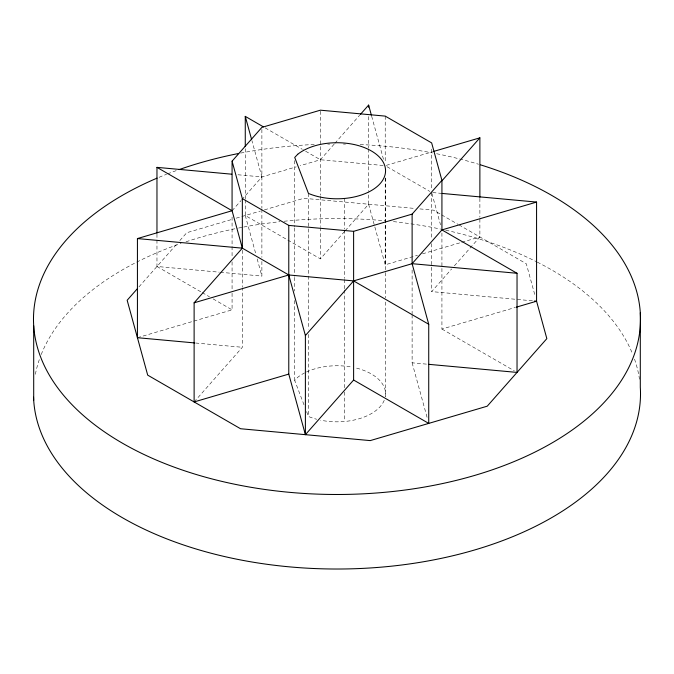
<?xml version="1.0" encoding="UTF-8"?>
<svg xmlns="http://www.w3.org/2000/svg" width="674" height="674" viewBox="0 0 674 674"><rect width="100%" height="100%" fill="white"/><g stroke="black" fill="none" stroke-linecap="round" stroke-linejoin="round"><path stroke-width="0.51" stroke-dasharray="3.37 2.53" d="M138.945 286.905L177.068 243.71M179.84 240.567L186.765 232.715L232.159 219.362M232.075 210.726L241.09 200.515M241.781 199.731L261.883 176.95L296.172 166.866M334.161 144.135L320.386 159.746L300.208 165.678M334.852 143.351L359.655 115.246M194.12 401.94L242.345 347.287L242.345 287.815M287.798 240.062L320.386 258.875L344.498 231.553M345.181 230.769L368.611 204.222L368.611 191.702M532.418 300.815L431.655 291.606L451.631 268.968M454.386 265.842L479.88 236.962L479.88 218.174M303.999 404.804L294.723 380.49L297.714 377.314A48.562 28.038 0 0 1 304.513 372.949M386.236 165.374L432.556 151.751M236.186 218.174L260.391 211.055M264.427 209.867L303.763 198.299L415.673 208.527M137.429 337.699L192.806 321.405M193.817 321.11L232.075 309.855L232.075 291.075M368.611 204.222L385.225 264.798L417.45 255.32M422.48 253.845L460.746 242.589M461.757 242.286L479.88 236.962M441.925 233.044L441.925 329.038L515.425 307.42M383.135 165.484L320.386 159.746L303.19 149.813M237.989 174.768L261.883 176.95L251.916 140.605M432.691 192.57L440.998 193.328M419.86 208.915L433.458 210.153L440.737 214.357M156.966 234.139L156.966 266.483L219.294 272.186M220.331 272.279L261.883 276.079L261.883 261.47M195.603 343.015L242.345 347.287M412.117 314.817L412.117 362.814L426.659 364.145M387.044 166.722L429.827 191.424M441.647 214.888L458.034 224.341M458.943 224.872L526.301 263.761L534.903 295.128M265.177 127.875L302.281 149.291M245.269 199.849L245.269 215.503L286.897 239.54M441.925 329.038L514.321 370.843M156.966 266.483L201.307 292.086M202.217 292.609L209.454 296.787M213.077 298.877L232.075 309.855M306.603 411.612L308.456 416.473A48.562 28.038 0 0 0 316.679 419.262M431.924 193.489L440.535 224.855M371.652 116.206L383.565 159.62M412.117 362.814L427.072 417.332M245.269 215.503L255.791 253.871M257.173 258.917L261.883 276.079M479.88 198.35L479.88 217.129M431.655 149.106L431.655 189.377M431.655 192.478L431.655 239.43M431.655 243.609L431.655 291.606M412.117 269.945L412.117 313.772M385.292 177.894L385.292 271.529M385.292 272.582L385.292 297.832M385.292 302.036L385.292 396.725A48.562 28.038 0 0 0 354.406 367.616M385.225 116.113L385.225 162.577M385.225 178.197L385.225 264.798M368.611 116.577L368.611 147.876M368.611 148.92L368.611 190.658M344.599 198.451L344.599 228.958M344.599 230.011L344.599 278.404M344.599 279.457L344.599 288.927M344.599 289.98L344.599 387.82M344.599 392.024L344.599 421.486M320.386 111.21L320.386 195.224M320.386 196.269L320.386 226.523M320.386 227.568L320.386 258.875M308.456 193.438L308.456 329.156M308.456 334.414L308.456 416.473M294.723 160.614L294.723 226.894M294.723 227.947L294.723 276.34M294.723 277.393L294.723 291.067M294.723 300.537L294.723 380.49M261.883 129.459L261.883 208.258M261.883 209.302L261.883 257.299M245.269 148.727L245.269 198.813M242.345 250.248L242.345 286.77M232.075 216.986L232.075 257.679M232.075 261.857L232.075 290.031M384.222 400.339A48.562 28.038 0 0 1 320.58 420.18M306.443 372.006A48.562 28.038 0 0 1 352.418 367.204M35.377 374.289A303.511 175.232 0 0 1 39.766 358.332M41.224 354.49A303.511 175.232 0 0 1 181.062 243.457M186.024 241.781A303.511 175.232 0 0 1 237.593 228.225M238.621 228.023A303.511 175.232 0 0 1 242.75 227.222M243.777 227.028A303.511 175.232 0 0 1 279.963 221.687M284.083 221.249A303.511 175.232 0 0 1 385.056 220.769M393.405 221.611A303.511 175.232 0 0 1 440.611 229.084M445.733 230.196A303.511 175.232 0 0 1 536.386 261.681M537.279 262.127A303.511 175.232 0 0 1 632.263 353.21M634.512 359.124A303.511 175.232 0 0 1 639.457 379.192M159.072 177.296A303.511 175.232 0 0 1 166.554 174.263M167.497 173.892A303.511 175.232 0 0 1 177.136 170.303M240.685 153.082A303.511 175.232 0 0 1 314.219 144.514M327.741 144.101A303.511 175.232 0 0 1 329.822 144.076M343.403 144.059A303.511 175.232 0 0 1 345.501 144.093M360.16 144.531A303.511 175.232 0 0 1 432.59 152.939M436.617 153.731A303.511 175.232 0 0 1 478.523 164.237"/><path stroke-width="1.01" d="M232.075 161.162L261.883 127.386L320.386 110.182L385.225 116.113L431.655 142.913L441.925 180.354L441.925 229.918L412.117 263.686L353.614 280.898L288.775 274.967L194.12 302.811L194.12 401.94L288.775 374.095L288.775 225.402L242.345 198.603L232.075 161.162L232.075 210.726L242.345 248.167L288.775 274.967L305.389 335.542L305.389 434.671L353.614 380.026L353.614 231.334L412.117 214.121L441.925 180.354M137.555 288.48L127.159 300.259L147.699 375.132L240.542 428.74L370.237 440.602L487.235 406.186L546.841 338.634L536.571 301.202L536.571 202.074L442.043 193.43M194.12 302.811L242.345 248.167L242.345 198.603M360.346 114.47L368.611 105.102L371.382 115.195M305.389 335.542L353.614 280.898L428.731 324.261L428.731 423.39L353.614 380.026M441.984 180.767L479.88 137.833L479.88 197.305M194.567 342.923L137.429 337.699L137.429 238.571L232.075 210.726L156.966 167.363L156.966 233.094M433.559 151.456L479.88 137.833M536.571 202.074L441.925 229.918L517.034 273.282L517.034 372.41L428.74 364.331M516.436 307.125L536.571 301.202L534.49 301.008M156.966 167.363L231.755 174.195M288.775 225.402L353.614 231.334M137.429 238.571L242.345 248.167M412.117 214.121L412.117 263.686L517.034 273.282M245.269 146.637L245.269 116.375L263.366 126.83M412.117 263.686L428.731 324.261M245.269 116.375L251.638 139.602M288.775 374.095L305.389 434.671M640.3 312.711L640.3 387.247A303.511 175.232 0 0 1 345.644 568.949A303.511 175.232 0 0 1 33.548 397.222M368.611 105.102L368.611 107.183M33.7 325.795L33.7 400.339M480.52 164.852A303.511 175.232 0 0 1 580.365 423.963A303.511 175.232 0 0 1 121.75 442.793A303.511 175.232 0 0 1 157.076 178.13M179.09 169.604A303.511 175.232 0 0 1 238.621 153.487M297.714 154.279L294.723 157.455L308.456 193.438A48.562 28.038 0 0 0 376.286 187.237A48.562 28.038 0 0 0 365.544 148.078A48.562 28.038 0 0 0 297.714 154.279"/></g></svg>
